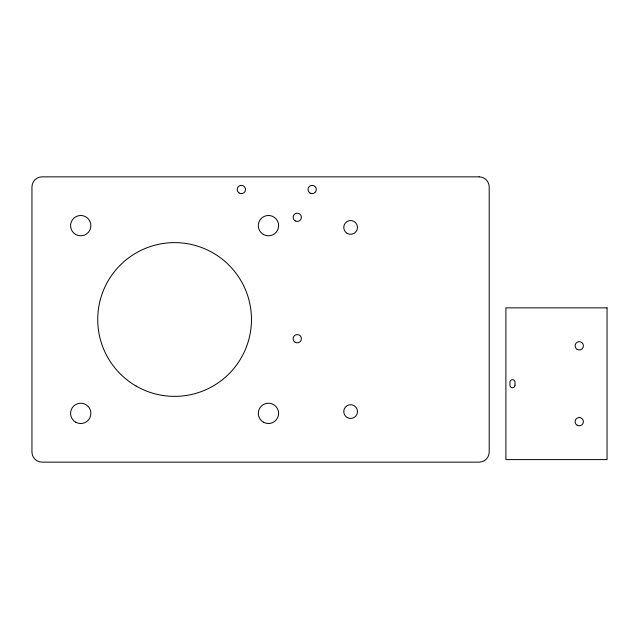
<?xml version="1.0" encoding="UTF-8"?>
<svg xmlns="http://www.w3.org/2000/svg" width="639" height="639" viewBox="0 0 639 639"><rect width="100%" height="100%" fill="white"/><g stroke="black" fill="none" stroke-linecap="round" stroke-linejoin="round"><path stroke-width="0.96" d="M479.082 176.851L42.062 176.851A10.112 10.112 0 0 0 31.95 186.971L31.95 452.029A10.112 10.112 0 0 0 42.062 462.149L479.082 462.149A10.112 10.112 0 0 0 489.202 452.029L489.202 186.971A10.112 10.112 0 0 0 479.082 176.851M607.05 307.87L505.896 307.87L505.896 459.593L607.05 459.593L607.05 307.87M515.002 385.245L515.002 382.21A2.532 2.532 0 0 0 512.47 379.686A2.532 2.532 0 0 0 509.946 382.21L509.946 385.245A2.532 2.532 0 0 0 512.47 387.777A2.532 2.532 0 0 0 515.002 385.245M347.185 233.387A6.877 6.877 0 0 0 357.505 227.428A6.877 6.877 0 0 0 347.185 221.469A6.877 6.877 0 0 0 347.185 233.387M347.185 417.531A6.877 6.877 0 0 0 357.505 411.572A6.877 6.877 0 0 0 347.185 405.613A6.877 6.877 0 0 0 347.185 417.531M295.194 342.288A4.146 4.146 0 0 0 301.408 338.694A4.146 4.146 0 0 0 295.194 335.1A4.146 4.146 0 0 0 295.194 342.288M310.091 193.09A4.146 4.146 0 0 0 316.313 189.495A4.146 4.146 0 0 0 310.091 185.909A4.146 4.146 0 0 0 310.091 193.09M238.97 192.89A4.146 4.146 0 0 0 245.488 189.871A4.146 4.146 0 0 0 239.617 185.733A4.146 4.146 0 0 0 238.97 192.89M295.194 220.902A4.146 4.146 0 0 0 301.408 217.316A4.146 4.146 0 0 0 295.194 213.722A4.146 4.146 0 0 0 295.194 220.902M75.658 422.155A10.152 10.152 0 0 0 90.89 413.361A10.152 10.152 0 0 0 75.658 404.567A10.152 10.152 0 0 0 75.658 422.155M263.38 234.433A10.152 10.152 0 0 0 278.612 225.639A10.152 10.152 0 0 0 263.38 216.845A10.152 10.152 0 0 0 263.38 234.433M136.163 386.076A76.872 76.872 0 0 0 251.47 319.5A76.872 76.872 0 0 0 136.163 252.924A76.872 76.872 0 0 0 136.163 386.076M75.658 234.433A10.152 10.152 0 0 0 90.89 225.639A10.152 10.152 0 0 0 75.658 216.845A10.152 10.152 0 0 0 75.658 234.433M263.38 422.155A10.152 10.152 0 0 0 278.612 413.361A10.152 10.152 0 0 0 263.38 404.567A10.152 10.152 0 0 0 263.38 422.155M577.185 349.389A4.146 4.146 0 0 0 583.407 345.803A4.146 4.146 0 0 0 577.185 342.208A4.146 4.146 0 0 0 577.185 349.389M577.185 425.254A4.146 4.146 0 0 0 583.407 421.66A4.146 4.146 0 0 0 577.185 418.074A4.146 4.146 0 0 0 577.185 425.254"/></g></svg>
